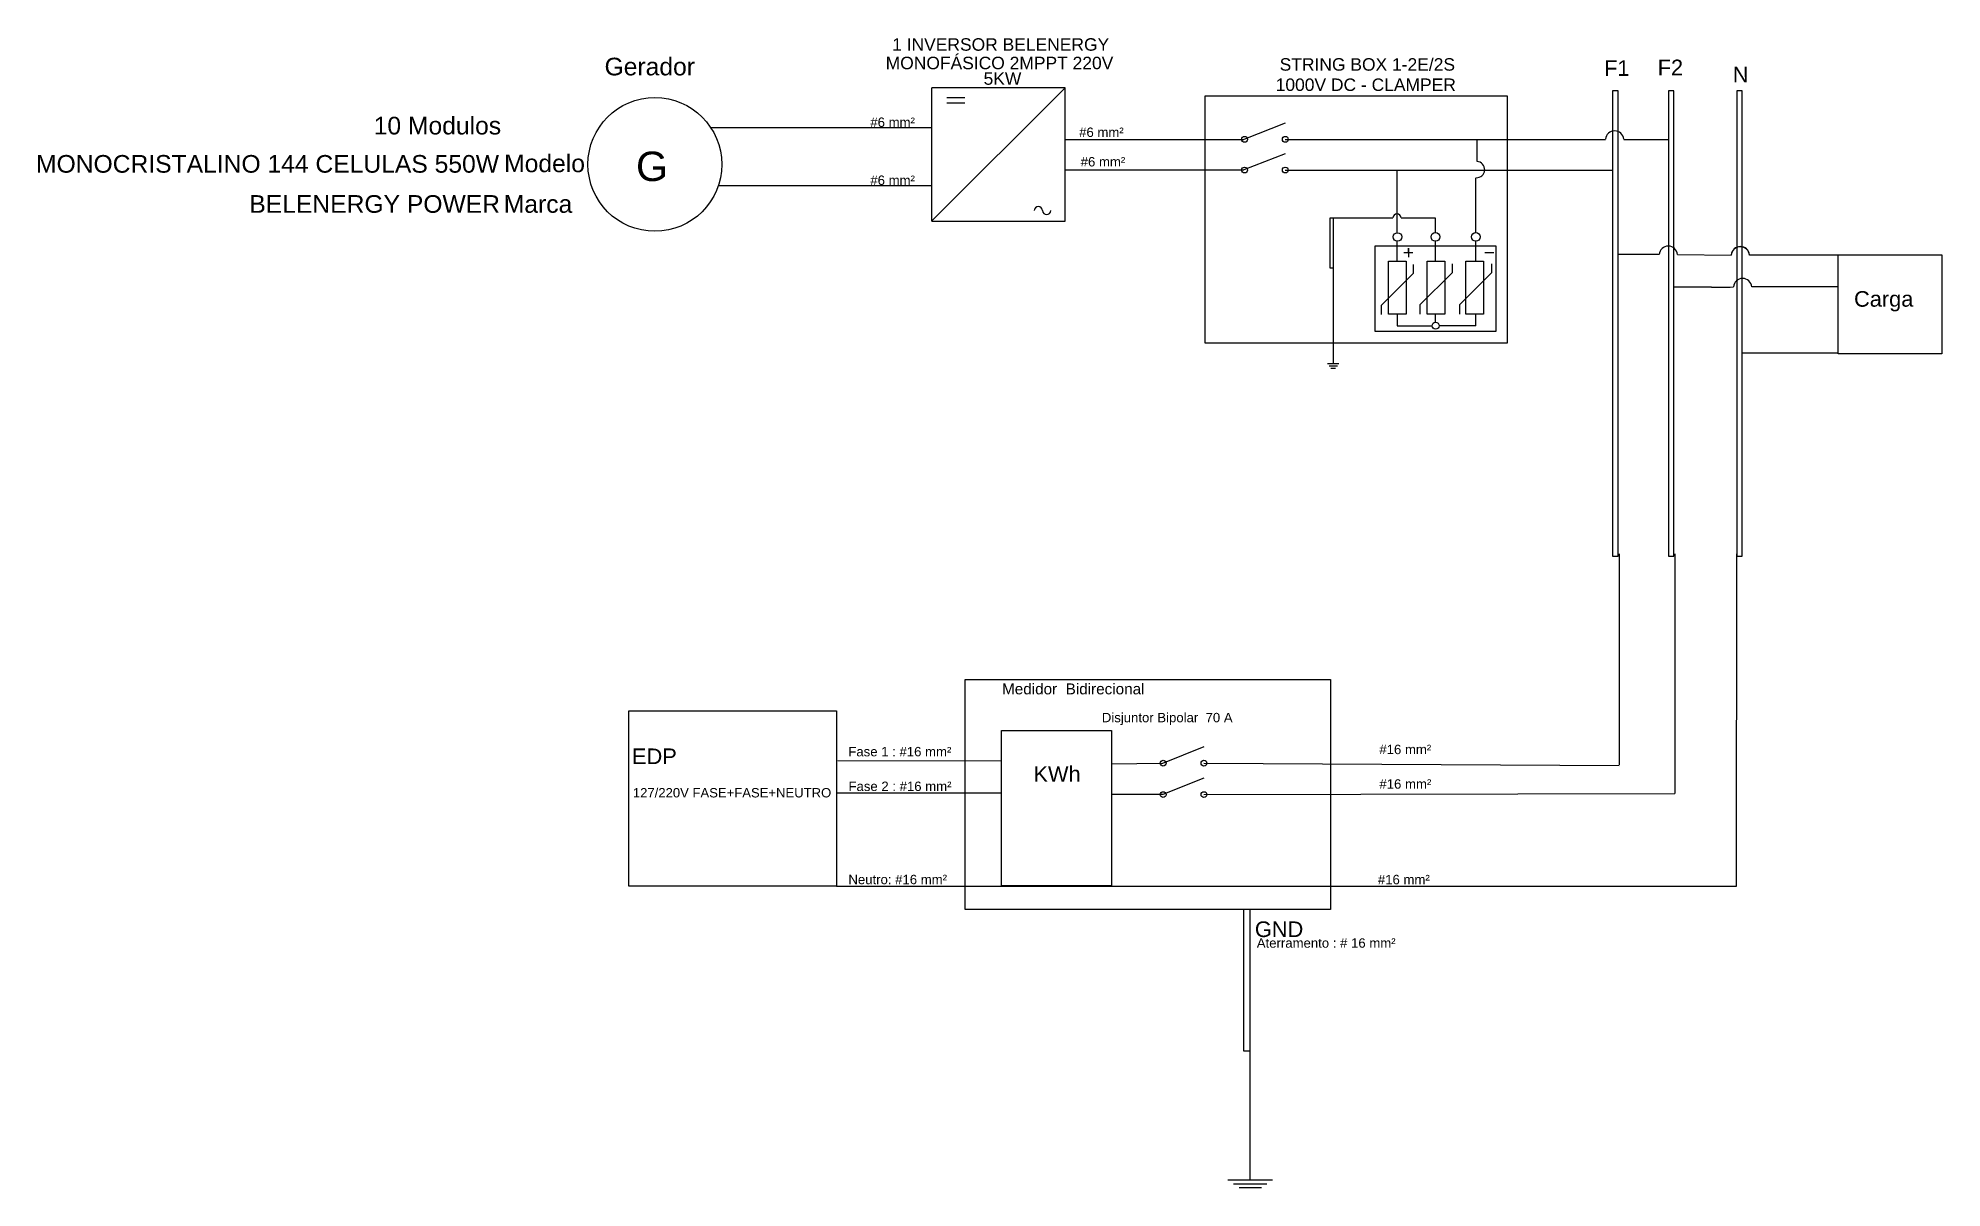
# Model space of a CAD drawing. Header units: millimetres. Extents: x 2630 to 31352, y 1269 to 18616.
import ezdxf

# ---------------------------------------------------------------- set-up
doc = ezdxf.new("R2010")
doc.units = ezdxf.units.MM
doc.styles.add('arial', font='arial.ttf')
doc.styles.get("Standard").update_dxf_attribs({"font": 'arial.ttf'})

msp = doc.modelspace()

# ---------------------------------------------------------------- linework, layer by layer
for p, q in [((18125, 17864), (16113, 17864)), ((18125, 17864), (16113, 15857)), ((16113, 15854), (16113, 17864)), ((18125, 15854), (18125, 17864)), ((26383, 17822), (26383, 10802)), ((26467, 17822), (26383, 17822)), ((26467, 10802), (26467, 17822)), ((27226, 17822), (27226, 11921)), ((27310, 17822), (27226, 17822)), ((27226, 17822), (27226, 10802)), ((27310, 17822), (27226, 17822)), ((27310, 11921), (27310, 17822)), ((27310, 10802), (27310, 17822)), ((28256, 17821), (28256, 11919)), ((28341, 17821), (28256, 17821)), ((28256, 17821), (28256, 10800)), ((28341, 17821), (28256, 17821)), ((28341, 11919), (28341, 17821)), ((28341, 10800), (28341, 17821)), ((16340, 17721), (16609, 17721)), ((16340, 17638), (16609, 17638)), ((16113, 17260), (12781, 17260)), ((18125, 17088), (20821, 17088)), ((21446, 17088), (26276, 17088)), ((24339, 16755), (24339, 17088)), ((26553, 17088), (27226, 17088)), ((16113, 16385), (12890, 16385)), ((18125, 16627), (20821, 16627)), ((21446, 16625), (26383, 16625)), ((23136, 15680), (23136, 16625)), ((24323, 15682), (24323, 16508)), ((16113, 15854), (18125, 15854)), ((23136, 15252), (23136, 15550)), ((23713, 15252), (23713, 15550)), ((24323, 15252), (24323, 15550)), ((27083, 15349), (26467, 15349)), ((27363, 15349), (28173, 15341)), ((28450, 15344), (29718, 15344)), ((29718, 15344), (29787, 15344)), ((23375, 15065), (22892, 14582)), ((23375, 15202), (23375, 15065)), ((23961, 15073), (23478, 14590)), ((23961, 15210), (23961, 15073)), ((24557, 15073), (24073, 14590)), ((24557, 15210), (24557, 15073)), ((27878, 14856), (27308, 14859)), ((27878, 14856), (28156, 14860)), ((28156, 14860), (28206, 14862)), ((28483, 14866), (29442, 14866)), ((29442, 14866), (29787, 14866)), ((22892, 14582), (22892, 14446)), ((23136, 14453), (23136, 14276)), ((23478, 14590), (23478, 14453)), ((23713, 14329), (23713, 14453)), ((24073, 14590), (24073, 14453)), ((24323, 14276), (24323, 14453)), ((23136, 14276), (23660, 14276)), ((24323, 14276), (23765, 14276)), ((28341, 13865), (29787, 13865)), ((26383, 10802), (26467, 10802)), ((26481, 10835), (26481, 7653)), ((27226, 10802), (27310, 10802)), ((27324, 10835), (27324, 7217)), ((28254, 5822), (28258, 10834)), ((28256, 10800), (28341, 10800)), ((20219, 7924), (19594, 7674)), ((14681, 7713), (14676, 7713)), ((17162, 7709), (14696, 7713)), ((19595, 7674), (18817, 7663)), ((20219, 7677), (26481, 7641)), ((14681, 7226), (14676, 7226)), ((17162, 7225), (14681, 7226)), ((19597, 7202), (18822, 7203)), ((20219, 7449), (19597, 7202)), ((20219, 7203), (27324, 7217)), ((14676, 5822), (28254, 5822))]:
    msp.add_line(p, q)
at = {"color": 1}
for p, q in [((21446, 17334), (20821, 17088)), ((21446, 16871), (20821, 16627)), ((23233, 15380), (23370, 15380)), ((23303, 15380), (23303, 15448)), ((23303, 15448), (23303, 15380)), ((23303, 15380), (23303, 15312))]:
    msp.add_line(p, q, dxfattribs=at)
at = {"color": 3}
for p, q in [((22170, 15901), (22120, 15901)), ((22120, 15901), (22120, 15151)), ((23070, 15901), (22170, 15901)), ((22170, 15901), (22170, 13704)), ((23713, 15901), (23195, 15901)), ((23713, 15682), (23713, 15901)), ((22120, 15151), (22170, 15151)), ((22085, 13704), (22252, 13704)), ((22108, 13671), (22232, 13671)), ((22133, 13636), (22204, 13636)), ((20815, 5470), (20815, 3338)), ((20916, 3338), (20916, 5470)), ((20815, 3338), (20916, 3338)), ((20916, 1396), (20916, 3338)), ((21253, 1387), (20579, 1387)), ((21169, 1328), (20663, 1328)), ((21085, 1269), (20748, 1269))]:
    msp.add_line(p, q, dxfattribs=at)
at = {"color": 18, "true_color": 0x000000}
msp.add_line((24456, 15380), (24593, 15380), dxfattribs=at)
for points in [[(20236, 17742), (24792, 17742), (24792, 14014), (20236, 14014)], [(22803, 15481), (24624, 15481), (24624, 14188), (22803, 14188)], [(23002, 15252), (23271, 15252), (23271, 14453), (23002, 14453)], [(23585, 15252), (23854, 15252), (23854, 14453), (23585, 14453)], [(24168, 15252), (24437, 15252), (24437, 14453), (24168, 14453)], [(29787, 15344), (31352, 15344), (31352, 13852), (29787, 13852)], [(16614, 8940), (22128, 8940), (22128, 5469), (16614, 5469)], [(11544, 8468), (14676, 8468), (14676, 5822), (11544, 5822)], [(17162, 8171), (18822, 8171), (18822, 5825), (17162, 5825)]]:
    msp.add_lwpolyline(points, close=True)
for centre, radius in [((11935, 16710), 1009), ((23137, 15615), 64.8), ((23711, 15616), 66.2), ((24321, 15616), 66.2), ((23713, 14276), 52.5), ((19603, 7677), 44), ((20219, 7677), 44), ((19603, 7203), 44), ((20219, 7203), 44)]:
    msp.add_circle(centre, radius)
at = {"color": 1}
for centre in [(20831, 17088), (21446, 17088), (20831, 16625), (21446, 16625)]:
    msp.add_circle(centre, 44, dxfattribs=at)
for centre, radius, start, end in [((26414, 17077), 139, 4.8424, 175.1498), ((24331, 16632), 123, 266.6155, 86.6155), ((17720, 16009), 63.4, 3.9499, 176.0501), ((17846, 16018), 63.4, 183.9499, 356.0501), ((27224, 15338), 139, 4.8257, 175.1743), ((28312, 15332), 139, 4.8263, 175.1497), ((28311, 15329), 139, 4.8263, 175.1497), ((28345, 14850), 139, 4.8263, 175.1497)]:
    msp.add_arc(centre, radius, start, end)
at = {"color": 3}
msp.add_arc((23132, 15900), 62.3, 1.3798, 178.6202, dxfattribs=at)

# ---------------------------------------------------------------- texts
for s, height, p in [('MONOFÁSICO 2MPPT 220V', 188.29, (15417, 18146)), ('1 INVERSOR BELENERGY', 188.29, (15515, 18425)), ('5KW', 188.3, (16894, 17911)), ('STRING BOX 1-2E/2S', 188.29, (21361, 18124)), ('F1', 235.4, (26255, 18046)), ('F2', 235.4, (27064, 18055)), ('N', 235, (28196, 17950)), ('1000V DC - CLAMPER', 188.29, (21301, 17818)), ('#6 mm²', 142, (15186, 17275)), ('#6 mm²', 142, (18336, 17124)), ('G', 444, (11650, 16459)), ('#6 mm²', 142, (18359, 16679)), ('#6 mm²', 142, (15186, 16400)), ('Carga', 235.4, (30026, 14563)), ('Medidor  Bidirecional', 164.76, (17173, 8715)), ('Disjuntor Bipolar  70 A', 141.98, (18678, 8294)), ('EDP', 235.4, (11590, 7663)), ('Fase 1 : #16 mm²', 141.98, (14854, 7780)), ('#16 mm²', 142, (22865, 7813)), ('KWh', 235.4, (17646, 7396)), ('127/220V FASE+FASE+NEUTRO', 141.22, (11603, 7160)), ('Fase 2 : #16 mm²', 141.98, (14856, 7257)), ('#16 mm²', 142, (22866, 7292)), ('Neutro: #16 mm²', 141.98, (14855, 5851)), ('#16 mm²', 142, (22843, 5850)), ('GND', 235.4, (20987, 5054)), ('Aterramento : # 16 mm²', 141.98, (21016, 4893))]:
    msp.add_text(s, height=height).set_placement(p)
at = {"style": 'arial'}
for s, p in [('Gerador ', (11176, 18053)), ('Modelo', (9661, 16593)), ('Marca', (9656, 15980))]:
    msp.add_text(s, height=266.2, dxfattribs=at).set_placement(p)
at = {"color": 2, "style": 'arial'}
for s, height, p in [('10 Modulos', 266.2, (7693, 17162)), ('MONOCRISTALINO 144 CELULAS 550W', 266.22, (2599, 16585)), ('BELENERGY POWER', 266.22, (5817, 15980))]:
    msp.add_text(s, height=height, dxfattribs=at).set_placement(p)

doc.saveas('drawing.dxf')
